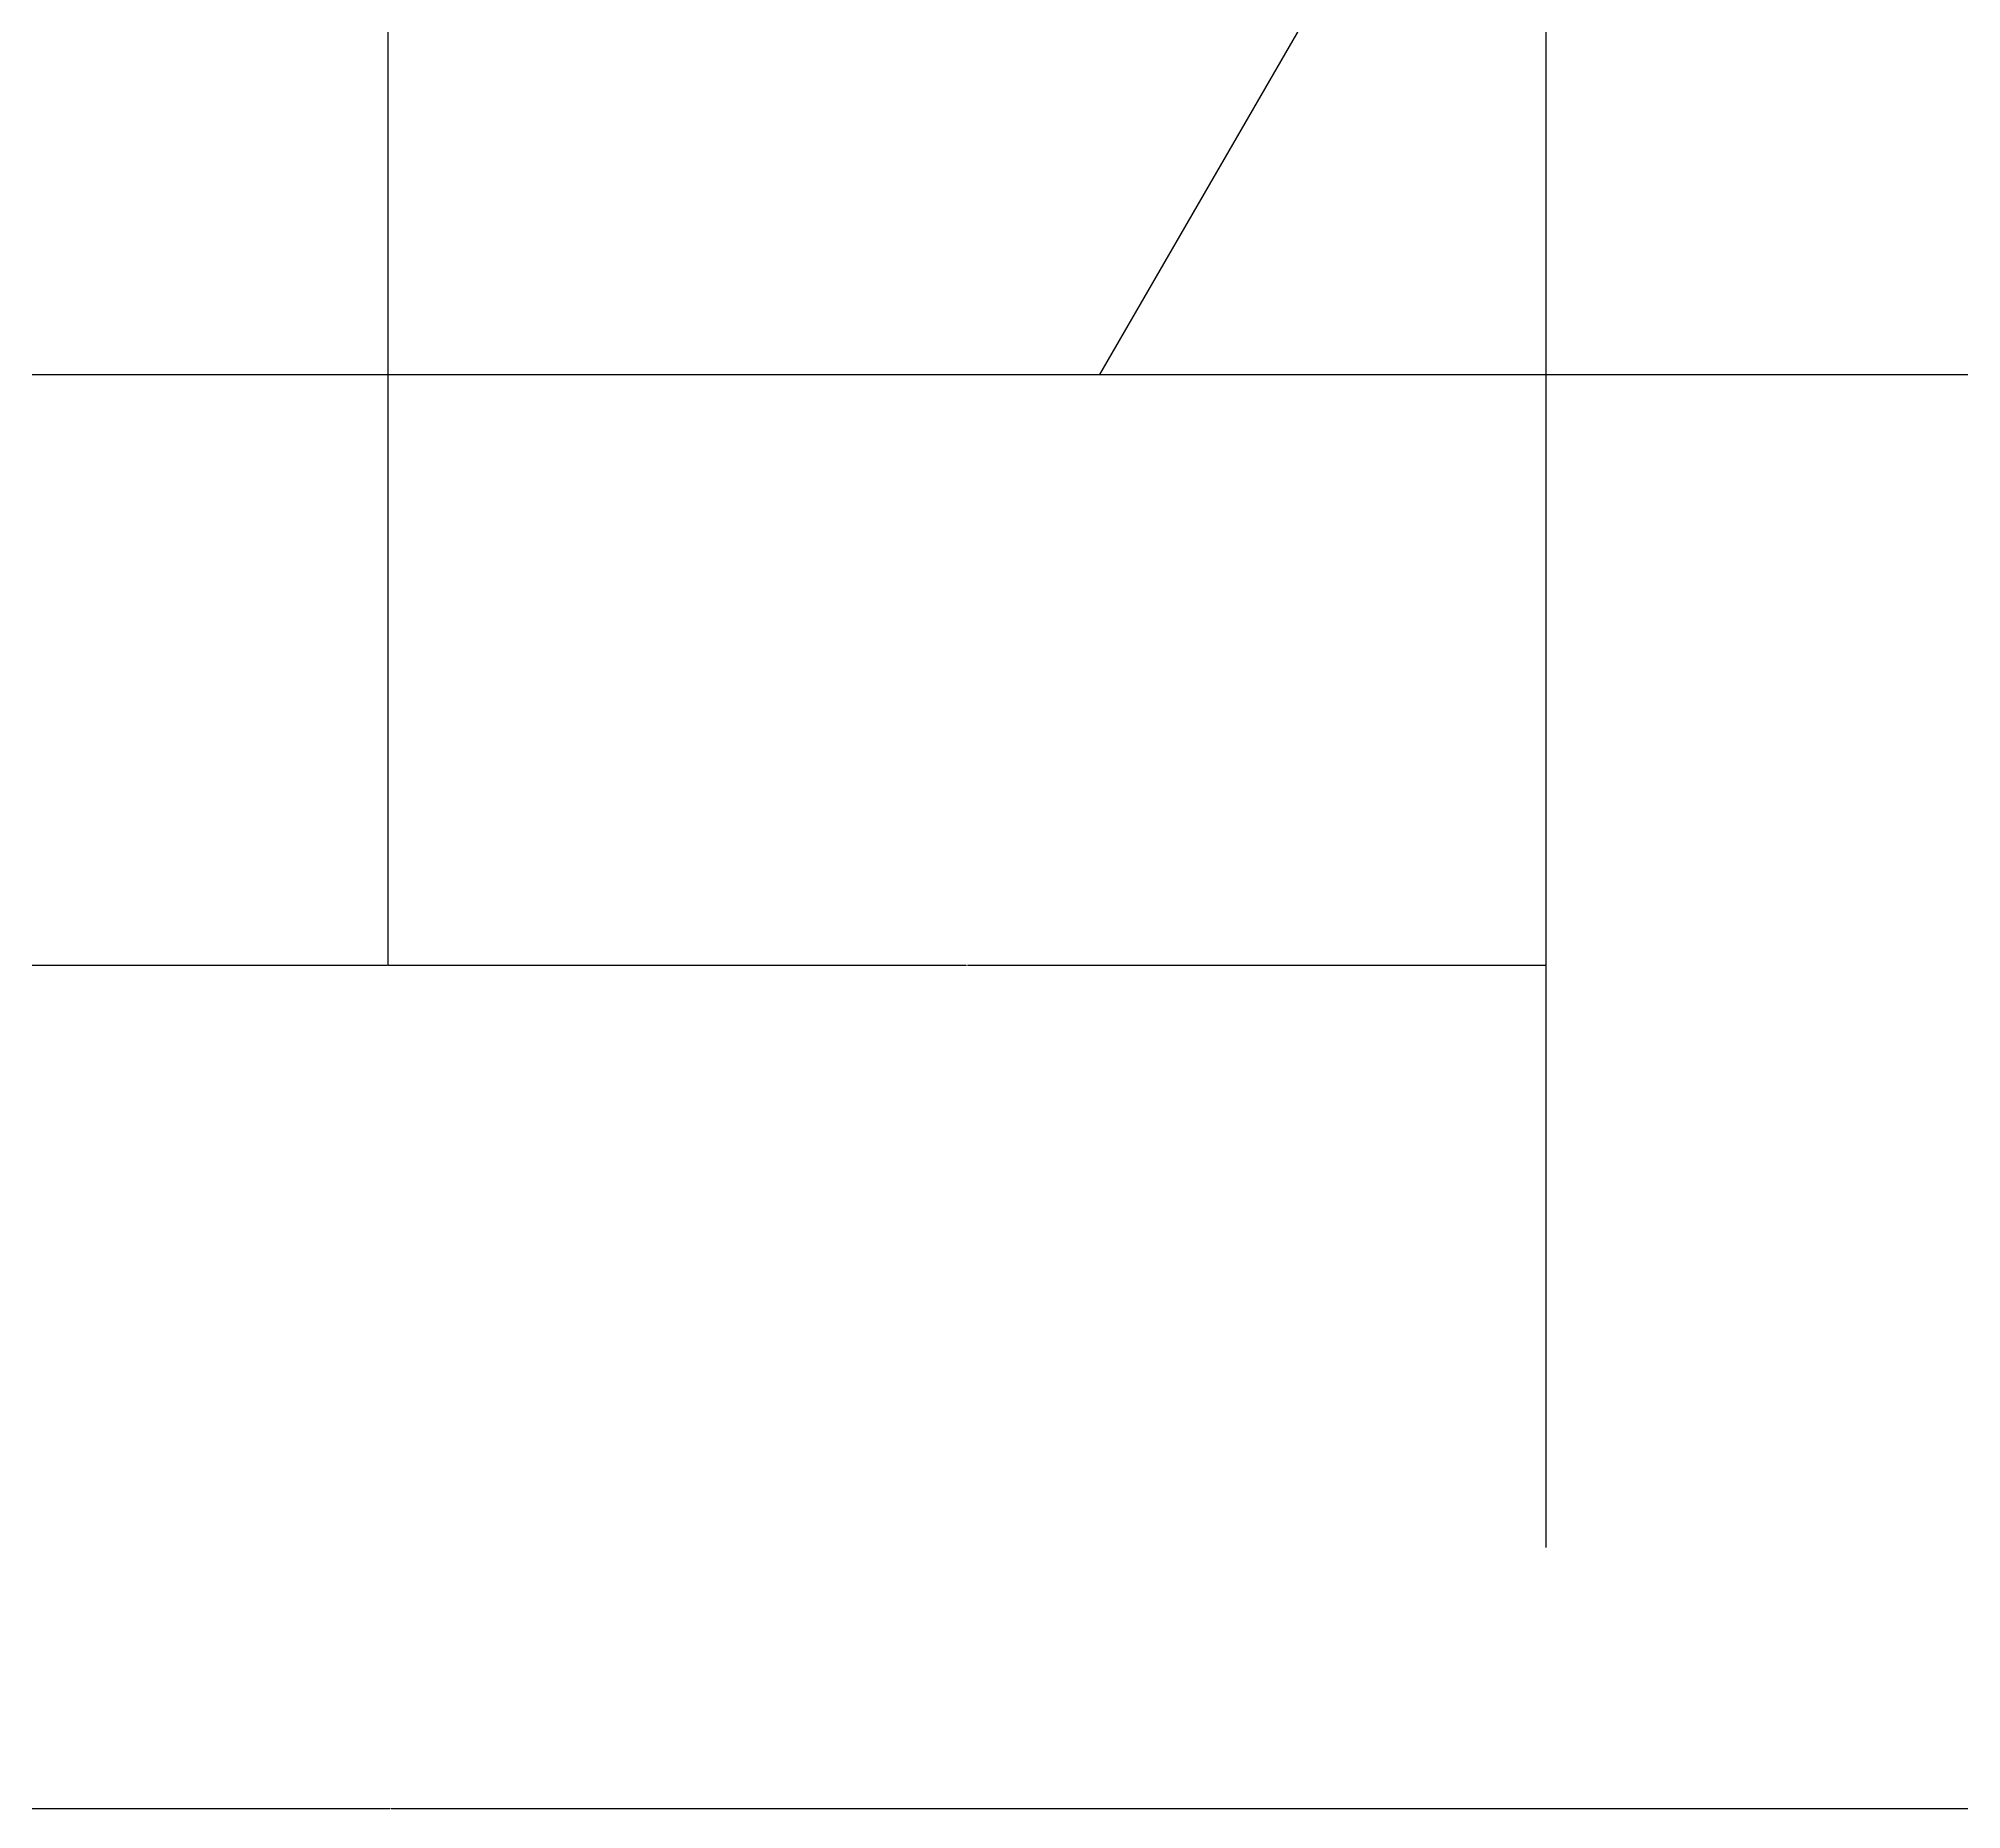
# Model space of a CAD drawing. Header units: metres. Extents: x 5647 to 73999, y 8406 to 50306.
# Drawn here: x 34369 to 35804, y 44520 to 45841 of the extents above; entities that cross this region are included whole.
import ezdxf

# ---------------------------------------------------------------- set-up
doc = ezdxf.new("R2010")
doc.units = ezdxf.units.M
for name, color, linetype in [('AXIS', 9, 'Continuous'), ('CCX', 7, 'Continuous'), ('LIS', 2, 'Continuous')]:
    doc.layers.add(name, color=color, linetype=linetype)
doc.dimstyles.get("Standard").update_dxf_attribs({"dimtxt": 2.5, "dimasz": 2.5, "dimexe": 1.25, "dimexo": 0.625, "dimtad": 1, "dimcen": 2.5, "dimazin": 3, "dimtfac": 1, "dimtmove": 0, "dimatfit": 3})

# ---------------------------------------------------------------- blocks, each defined once
blk = doc.blocks.new('_CLOSEDFILLED')
at = {"color": 0, "linetype": 'BYBLOCK'}
blk.add_solid([(-1, 0.2), (0, 0), (-1, -0.2)], dxfattribs=at)
blk = doc.blocks.new('*D15')
for p, q in [((33103.52, 45012.51), (33103.52, 44520.71)), ((36159.34, 45012.51), (36159.34, 44520.71)), ((33103.77, 44520.71), (34630.93, 44520.71)), ((34631.93, 44520.71), (36159.09, 44520.71))]:
    blk.add_line(p, q)
at = {"layer": 'Defpoints'}
for p in [(33103.52, 45012.51), (36159.34, 45012.51), (33103.52, 44520.71)]:
    blk.add_point(p, dxfattribs=at)
at = {"xscale": 0.25, "yscale": 0.25, "rotation": 180}
blk.add_blockref('_CLOSEDFILLED', (33103.52, 44520.71), dxfattribs=at)
at = {"xscale": 0.25, "yscale": 0.25}
blk.add_blockref('_CLOSEDFILLED', (36159.34, 44520.71), dxfattribs=at)
at = {"insert": (34631.43, 44520.71), "char_height": 1, "attachment_point": 5}
blk.add_mtext('A', dxfattribs=at)
blk = doc.blocks.new('*D102')
for p, q in [((33765.15, 45590.72), (33765.15, 45149.98)), ((34629.23, 45590.72), (34629.23, 45149.98)), ((33765.4, 45149.98), (34196.69, 45149.98)), ((34197.69, 45149.98), (34628.98, 45149.98))]:
    blk.add_line(p, q)
at = {"layer": 'Defpoints'}
for p in [(33765.15, 45590.72), (34629.23, 45590.72), (33765.15, 45149.98)]:
    blk.add_point(p, dxfattribs=at)
at = {"layer": 'CCX', "xscale": 0.25, "yscale": 0.25, "rotation": 180}
blk.add_blockref('_CLOSEDFILLED', (33765.15, 45149.98), dxfattribs=at)
at = {"layer": 'CCX', "xscale": 0.25, "yscale": 0.25}
blk.add_blockref('_CLOSEDFILLED', (34629.23, 45149.98), dxfattribs=at)
at = {"layer": 'CCX', "insert": (34197.19, 45149.98), "char_height": 1, "attachment_point": 5}
blk.add_mtext('e', dxfattribs=at)
blk = doc.blocks.new('*D103')
for p, q in [((34629.23, 45590.72), (34629.23, 45149.98)), ((35493.32, 45590.72), (35493.32, 45149.98)), ((34629.48, 45149.98), (35060.775, 45149.98)), ((35061.775, 45149.98), (35493.07, 45149.98))]:
    blk.add_line(p, q)
at = {"layer": 'Defpoints'}
for p in [(34629.23, 45590.72), (35493.32, 45590.72), (34629.23, 45149.98)]:
    blk.add_point(p, dxfattribs=at)
at = {"layer": 'CCX', "xscale": 0.25, "yscale": 0.25, "rotation": 180}
blk.add_blockref('_CLOSEDFILLED', (34629.23, 45149.98), dxfattribs=at)
at = {"layer": 'CCX', "xscale": 0.25, "yscale": 0.25}
blk.add_blockref('_CLOSEDFILLED', (35493.32, 45149.98), dxfattribs=at)
at = {"layer": 'CCX', "insert": (35061.275, 45149.98), "char_height": 1, "attachment_point": 5}
blk.add_mtext('e', dxfattribs=at)

msp = doc.modelspace()

# ---------------------------------------------------------------- linework, layer by layer
at = {"layer": 'AXIS'}
for p, q in [((34629.23, 47978), (34629.23, 45590.72)), ((35493.32, 47318.86), (35493.32, 44715.44)), ((35160.72, 45590.72), (35825.91, 46742.82))]:
    msp.add_line(p, q, dxfattribs=at)
at = {"layer": 'LIS'}
msp.add_line((33432.57, 45590.72), (35825.9, 45590.72), dxfattribs=at)

# ---------------------------------------------------------------- dimensions: what is measured, and where the dimension line sits
dim = msp.add_linear_dim(base=(33103.52, 44520.71), p1=(33103.52, 45012.51), p2=(36159.34, 45012.51), text='A', dimstyle='Standard')
dim.commit()
dim.dimension.update_dxf_attribs({"geometry": '*D15', "text_midpoint": (34631.43, 44520.71)})
at = {"layer": 'CCX'}
for base, p1, p2, picture, middle in [((33765.15, 45149.98), (33765.15, 45590.72), (34629.23, 45590.72), '*D102', (34197.19, 45149.98)), ((34629.23, 45149.98), (34629.23, 45590.72), (35493.32, 45590.72), '*D103', (35061.275, 45149.98))]:
    dim = msp.add_linear_dim(base=base, p1=p1, p2=p2, text='e', dimstyle='Standard', dxfattribs=at)
    dim.commit()
    dim.dimension.update_dxf_attribs({"geometry": picture, "text_midpoint": middle})

doc.saveas('drawing.dxf')
